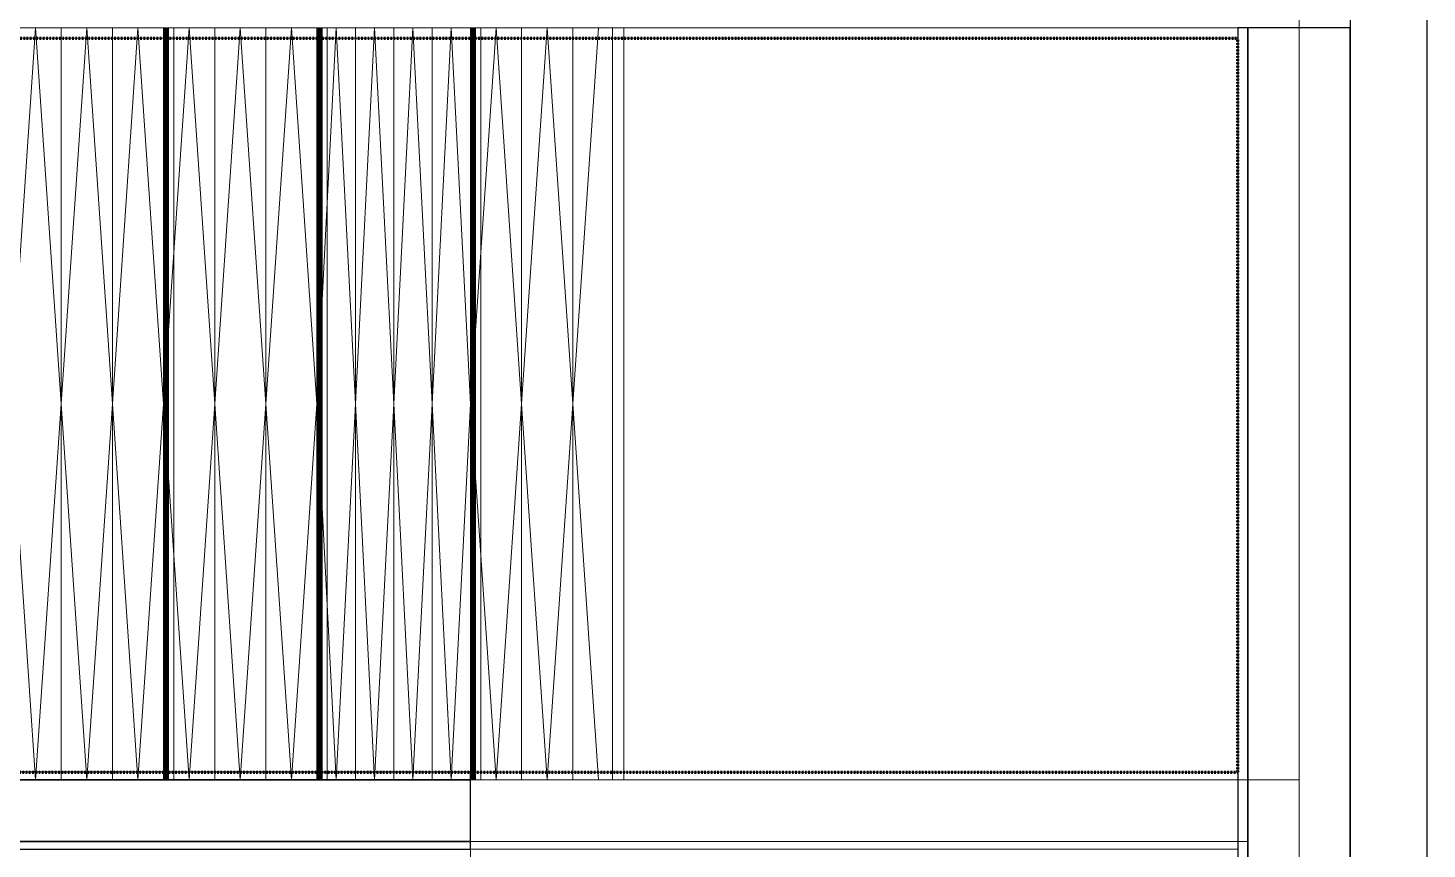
# Model space of a CAD drawing. Header units: millimetres. Extents: x -5300 to 98858, y -5196 to 93886.
# Drawn here: x 55565 to 58300, y 38805 to 40410 of the extents above; entities that cross this region are included whole.
import ezdxf

# ---------------------------------------------------------------- set-up
doc = ezdxf.new("R2010")
doc.units = ezdxf.units.MM
doc.linetypes.add('Штрих', pattern=[6.35, 3.175, -3.175])
doc.linetypes.add('Штрих_2_', pattern=[6.35, 3.175, -3.175])
for name, color, linetype, lineweight, true_color in [('_Разделитель помещений_', 4, 'Штрих', 70, 0x00ffff), ('Лестницы', 7, 'Continuous', 18, 0x7f7f7f), ('Перекрытия', 7, 'Continuous', 18, 0x7f7f7f), ('Стены', 7, 'Continuous', 18, 0x7f7f7f), ('Стены разрез', 7, 'Continuous', 50, 0x7f7f7f)]:
    doc.layers.add(name, color=color, linetype=linetype, lineweight=lineweight, true_color=true_color)

# ---------------------------------------------------------------- blocks, each defined once
blk = doc.blocks.new('ПЕР-003 - ПЕР-003-240210-Подвал')
at = {"layer": 'Перекрытия', "color": 254, "true_color": 0xd4d4d4}
for p, q in [((58150, 36850), (58150, 52650)), ((58150, 52650), (58150, 36850))]:
    blk.add_line(p, q, dxfattribs=at)
blk = doc.blocks.new('СТВ_ЛК-03 94668 - СТВ_ЛК-03 2-243111-Подвал')
at = {"layer": 'Стены', "color": 254, "true_color": 0xd4d4d4}
blk.add_line((58050, 40510), (58050, 36950), dxfattribs=at)
blk = doc.blocks.new('СТВ_ЛК-03 94668 - СТВ_ЛК-03 94668-243108-Подвал')
at = {"layer": 'Стены', "color": 254, "true_color": 0xd4d4d4}
for p, q in [((57930, 40410), (57930, 40410)), ((57950, 40410), (57930, 40410)), ((57930, 40410), (57930, 38940)), ((57930, 40410), (57930, 40410)), ((57950, 40410), (57950, 40410)), ((57950, 38940), (57950, 40410)), ((57950, 40410), (57950, 40410)), ((57950, 40410), (57950, 40410)), ((58150, 40410), (58150, 40410)), ((57930, 38940), (57950, 38940)), ((57930, 38940), (57930, 38940)), ((57950, 38940), (57950, 38940)), ((57930, 38820), (57930, 37070)), ((57950, 38820), (57930, 38820)), ((57930, 38820), (57930, 38820)), ((57950, 37070), (57950, 38820)), ((57950, 38820), (57950, 38820))]:
    blk.add_line(p, q, dxfattribs=at)
at = {"layer": 'Стены разрез', "color": 254, "lineweight": 25, "true_color": 0xd4d4d4}
for p, q in [((58150, 40630), (58150, 36850)), ((58300, 36850), (58300, 40630)), ((57950, 40410), (57930, 40410)), ((57930, 40410), (57930, 37070)), ((57950, 37070), (57950, 40410)), ((58150, 40410), (57950, 40410)), ((57950, 40410), (57950, 37050)), ((58150, 37050), (58150, 40410))]:
    blk.add_line(p, q, dxfattribs=at)
blk.add_blockref('СТВ_ЛК-03 94668 - СТВ_ЛК-03 2-243111-Подвал', (0, 0))
blk = doc.blocks.new('СТВ_ЛК-02 - СТВ_ЛК-02-243166-Подвал')
at = {"layer": 'Стены', "color": 254, "true_color": 0xd4d4d4}
for p, q in [((58150, 40610), (58150, 40410)), ((58150, 40410), (58150, 40610)), ((58150, 40410), (58150, 40610)), ((50510, 40410), (58150, 40410)), ((50510, 40410), (58150, 40410)), ((58150, 40410), (50510, 40410)), ((50710, 40410), (57930, 40410)), ((57930, 40410), (50710, 40410)), ((57930, 40410), (50710, 40410)), ((57930, 40410), (56730, 40410)), ((56730, 40410), (56730, 40390)), ((56730, 40390), (56730, 40410)), ((56730, 40410), (56730, 40410)), ((56730, 40410), (56730, 40390)), ((56730, 40390), (56730, 40410)), ((56730, 40410), (57930, 40410)), ((57930, 40410), (56730, 40410)), ((56730, 40410), (56730, 40410)), ((56730, 40410), (57930, 40410)), ((57930, 40410), (57930, 40410)), ((57930, 40390), (57930, 40410)), ((57930, 40390), (57930, 40410)), ((57930, 40410), (57930, 40390)), ((57930, 40390), (57930, 40410)), ((57930, 40410), (57930, 40410)), ((57930, 40410), (57930, 40390)), ((57930, 40390), (57930, 40410)), ((57930, 40410), (57930, 40390)), ((57930, 40410), (57930, 40410)), ((57930, 40410), (57930, 40410)), ((58150, 40410), (58150, 40410)), ((58150, 40410), (58150, 40410)), ((50710, 40390), (57930, 40390)), ((50710, 40390), (57930, 40390)), ((57930, 40390), (50710, 40390)), ((57930, 40390), (56730, 40390)), ((56730, 40390), (56730, 40390)), ((56730, 40390), (57930, 40390)), ((56730, 40390), (57930, 40390)), ((56730, 40390), (56730, 40390)), ((57930, 40390), (56730, 40390)), ((57930, 40390), (57930, 40390)), ((57930, 40390), (57930, 40390)), ((57930, 40390), (57930, 40390)), ((57930, 40390), (57930, 40390))]:
    blk.add_line(p, q, dxfattribs=at)
blk = doc.blocks.new('СТВ_ЛК-02 - СТВ_ЛК-02-243170-Подвал')
blk.add_blockref('СТВ_ЛК-02 - СТВ_ЛК-02-243166-Подвал', (0, 0))
blk = doc.blocks.new('СТВ_Перегородка_Кирпич_ЛК - СТВ_Перегородка_Кирпич_ЛК 2-245628-Подвал')
at = {"layer": 'Стены', "color": 254, "true_color": 0xd4d4d4}
blk.add_line((56430, 38940), (58050, 38940), dxfattribs=at)
blk = doc.blocks.new('СТВ_Перегородка_Кирпич_ЛК - СТВ_Перегородка_Кирпич_ЛК-245625-Подвал')
at = {"layer": 'Стены', "color": 254, "true_color": 0xd4d4d4}
for p, q in [((57930, 38955), (56430, 38955)), ((56430, 38955), (56430, 38940)), ((56430, 38940), (56430, 38955)), ((56430, 38955), (57930, 38955)), ((56430, 38955), (56430, 38955)), ((57930, 38940), (57930, 38955)), ((57930, 38955), (57930, 38940)), ((57930, 38955), (57930, 38955)), ((57950, 38940), (56430, 38940)), ((56430, 38940), (56430, 38820)), ((56430, 38820), (56430, 38940)), ((56430, 38940), (57950, 38940)), ((56430, 38940), (56430, 38940)), ((56430, 38940), (57930, 38940)), ((57930, 38940), (56430, 38940)), ((56430, 38940), (56430, 38940)), ((57930, 38940), (57930, 38940)), ((57950, 38820), (57950, 38940)), ((57950, 38940), (57950, 38820)), ((57950, 38940), (57950, 38940)), ((57930, 38820), (56430, 38820)), ((56430, 38820), (56430, 38805)), ((56430, 38805), (56430, 38820)), ((56430, 38820), (57930, 38820)), ((56430, 38820), (56430, 38820)), ((56430, 38820), (57950, 38820)), ((57950, 38820), (56430, 38820)), ((56430, 38820), (56430, 38820)), ((57930, 38805), (57930, 38820)), ((57930, 38820), (57930, 38805)), ((57930, 38820), (57930, 38820)), ((57950, 38820), (57950, 38820)), ((56430, 38805), (57930, 38805)), ((57930, 38805), (56430, 38805)), ((56430, 38805), (56430, 38805)), ((57930, 38805), (57930, 38805))]:
    blk.add_line(p, q, dxfattribs=at)
blk.add_blockref('СТВ_Перегородка_Кирпич_ЛК - СТВ_Перегородка_Кирпич_ЛК 2-245628-Подвал', (0, 0))
blk = doc.blocks.new('СТВ_Перегородка_Кирпич_ЛК 131368 - СТВ_Перегородка_Кирпич_ЛК 2-245658-Подвал')
at = {"layer": 'Стены', "color": 254, "true_color": 0xd4d4d4}
blk.add_line((52830, 38940), (56430, 38940), dxfattribs=at)
blk = doc.blocks.new('СТВ_Перегородка_Кирпич_ЛК 131368 - СТВ_Перегородка_Кирпич_ЛК 131368-245655-Подвал')
at = {"layer": 'Стены', "color": 254, "true_color": 0xd4d4d4}
for p, q in [((56430, 38955), (56430, 38955)), ((56430, 38940), (56430, 38940)), ((56430, 38940), (56430, 38940)), ((56430, 38820), (56430, 38820)), ((56430, 38820), (56430, 38820)), ((56430, 38805), (56430, 38805))]:
    blk.add_line(p, q, dxfattribs=at)
at = {"layer": 'Стены разрез', "color": 254, "lineweight": 25, "true_color": 0xd4d4d4}
for p, q in [((56430, 38955), (52830, 38955)), ((56430, 38940), (56430, 38955)), ((56430, 38940), (52830, 38940)), ((52830, 38940), (56430, 38940)), ((56430, 38820), (56430, 38940)), ((56430, 38820), (52830, 38820)), ((52830, 38820), (56430, 38820)), ((56430, 38805), (56430, 38820)), ((52830, 38805), (56430, 38805))]:
    blk.add_line(p, q, dxfattribs=at)
blk.add_blockref('СТВ_Перегородка_Кирпич_ЛК 131368 - СТВ_Перегородка_Кирпич_ЛК 2-245658-Подвал', (0, 0))
blk = doc.blocks.new('ПЕР-002 232025 - ПЕР-002-249090-Подвал')
at = {"layer": 'Перекрытия', "color": 254, "true_color": 0xd4d4d4}
for p, q in [((56730, 40410), (56730, 38940)), ((56730, 38940), (56730, 40410)), ((56730, 40410), (56730, 40410)), ((56730, 38940), (56730, 40410)), ((56730, 40410), (57950, 40410)), ((57950, 40410), (56730, 40410)), ((56730, 40410), (56730, 38940)), ((57950, 40410), (56730, 40410)), ((56730, 40410), (56730, 40410)), ((56730, 40410), (57950, 40410)), ((56730, 40410), (56730, 38940)), ((56730, 38940), (56730, 40410)), ((56730, 40410), (56730, 40410)), ((56730, 40410), (57950, 40410)), ((56730, 38940), (56730, 40410)), ((56730, 40410), (57950, 40410)), ((56730, 38940), (56730, 40410)), ((57950, 40410), (56730, 40410)), ((56730, 40410), (56730, 40410)), ((56730, 40410), (57950, 40410)), ((57950, 40410), (57950, 37050)), ((57950, 37050), (57950, 40410)), ((57950, 40410), (57950, 40410)), ((57950, 37050), (57950, 40410)), ((57950, 40410), (57950, 40410)), ((57950, 40410), (57950, 37050)), ((57950, 40410), (57950, 37050)), ((57950, 40410), (57950, 37050)), ((57950, 40410), (57950, 40410)), ((57950, 37050), (57950, 40410)), ((57950, 40410), (57950, 40410)), ((57950, 40410), (57950, 37050)), ((56430, 37050), (56430, 38940)), ((56430, 38940), (56730, 38940)), ((56730, 38940), (56430, 38940)), ((56430, 38940), (56430, 38940)), ((56430, 38940), (56730, 38940)), ((56730, 38940), (56430, 38940)), ((56430, 38940), (56430, 37050)), ((56430, 38940), (56430, 37050)), ((56430, 37050), (56430, 38940)), ((56430, 38940), (56430, 38940)), ((56430, 37050), (56430, 38940)), ((56430, 38940), (56730, 38940)), ((56730, 38940), (56430, 38940)), ((56430, 38940), (56430, 38940)), ((56430, 38940), (56730, 38940)), ((56430, 37050), (56430, 38940)), ((56430, 38940), (56730, 38940)), ((56430, 38940), (56430, 37050)), ((56430, 37050), (56430, 38940)), ((56430, 38940), (56430, 38940)), ((56730, 38940), (56730, 38940)), ((56730, 38940), (56730, 38940)), ((56730, 38940), (56730, 38940)), ((56730, 38940), (56730, 38940)), ((57950, 37050), (56430, 37050)), ((56430, 37050), (57950, 37050)), ((56430, 37050), (57950, 37050)), ((57950, 37050), (56430, 37050)), ((56430, 37050), (56430, 37050)), ((56430, 37050), (56430, 37050)), ((56730, 37050), (56430, 37050)), ((56730, 37050), (56430, 37050)), ((56430, 37050), (56730, 37050)), ((56730, 37050), (56430, 37050)), ((56430, 37050), (56430, 37050)), ((56430, 37050), (56430, 37050)), ((57950, 37050), (56730, 37050)), ((57950, 37050), (56730, 37050)), ((56730, 37050), (57950, 37050)), ((57950, 37050), (56730, 37050)), ((56730, 37050), (56730, 37050)), ((56730, 37050), (56730, 37050)), ((57950, 37050), (57950, 37050)), ((57950, 37050), (57950, 37050)), ((57950, 37050), (57950, 37050)), ((57950, 37050), (57950, 37050))]:
    blk.add_line(p, q, dxfattribs=at)
blk = doc.blocks.new('ПЕР-002 232025 - ПЕР-002 232025-249094-Подвал')
blk.add_blockref('ПЕР-002 232025 - ПЕР-002-249090-Подвал', (0, 0))
blk = doc.blocks.new('ЛК1-Лм1 235684 - ЛК1-Лм1-249097-Подвал')
at = {"layer": 'Лестницы', "color": 254, "true_color": 0xd4d4d4}
for p, q in [((55580, 40410), (55530, 40410)), ((55530, 40410), (55580, 40410)), ((55580, 40410), (55530, 39675)), ((55530, 39675), (55580, 40410)), ((55530, 40410), (55850, 40410)), ((55850, 40410), (55530, 40410)), ((55540, 40410), (55850, 40410)), ((55850, 40410), (55540, 40410)), ((55550, 40410), (55850, 40410)), ((55850, 40410), (55550, 40410)), ((55630, 40410), (55580, 40410)), ((55630, 39675), (55580, 40410)), ((55580, 40410), (55630, 40410)), ((55580, 40410), (55630, 39675)), ((55680, 40410), (55630, 40410)), ((55630, 39675), (55630, 40410)), ((55630, 40410), (55680, 40410)), ((55680, 40410), (55630, 39675)), ((55630, 40410), (55630, 39675)), ((55630, 39675), (55680, 40410)), ((55730, 40410), (55680, 40410)), ((55730, 39675), (55680, 40410)), ((55680, 40410), (55730, 40410)), ((55680, 40410), (55730, 39675)), ((55780, 40410), (55730, 40410)), ((55730, 39675), (55730, 40410)), ((55730, 40410), (55780, 40410)), ((55780, 40410), (55730, 39675)), ((55730, 40410), (55730, 39675)), ((55730, 39675), (55780, 40410)), ((55830, 40410), (55780, 40410)), ((55830, 39675), (55780, 40410)), ((55780, 40410), (55830, 40410)), ((55780, 40410), (55830, 39675)), ((55880, 40410), (55830, 40410)), ((55830, 39675), (55830, 40410)), ((55830, 40410), (55880, 40410)), ((55880, 40410), (55830, 39675)), ((55830, 40410), (55830, 39675)), ((55830, 39675), (55880, 40410)), ((55830, 40410), (55830, 38940)), ((55850, 40410), (55830, 40410)), ((55830, 40410), (55830, 38940)), ((55830, 38940), (55830, 40410)), ((55830, 40410), (55830, 40410)), ((55830, 40410), (55850, 40410)), ((55850, 40410), (55830, 40410)), ((55830, 40410), (55830, 40410)), ((55830, 38940), (55830, 40410)), ((55830, 40410), (55850, 40410)), ((55830, 40410), (56150, 40410)), ((55830, 38940), (55830, 40410)), ((56150, 40410), (55830, 40410)), ((55830, 40410), (55830, 40410)), ((55830, 40410), (55830.2, 40410)), ((55830, 40410), (55830, 38940)), ((55830.2, 40410), (55830, 40410)), ((55830, 40410), (55830, 40410)), ((55830, 40410), (55830, 38940)), ((55830, 38940), (55830, 40410)), ((55830.2, 40410), (55830.6, 40410)), ((55830.2, 40410), (55830.2, 38940)), ((55830.6, 40410), (55830.2, 40410)), ((55830.2, 38940), (55830.2, 40410)), ((55830.6, 40410), (55831.3, 40410)), ((55830.6, 40410), (55830.6, 38940)), ((55831.3, 40410), (55830.6, 40410)), ((55830.6, 38940), (55830.6, 40410)), ((55831.3, 40410), (55832.3, 40410)), ((55831.3, 40410), (55831.3, 38940)), ((55832.3, 40410), (55831.3, 40410)), ((55831.3, 38940), (55831.3, 40410)), ((55832.3, 40410), (55833.6, 40410)), ((55832.3, 40410), (55832.3, 38940)), ((55833.6, 40410), (55832.3, 40410)), ((55832.3, 38940), (55832.3, 40410)), ((55833.6, 40410), (55835, 40410)), ((55833.6, 40410), (55833.6, 38940)), ((55835, 40410), (55833.6, 40410)), ((55833.6, 38940), (55833.6, 40410)), ((55835, 40410), (55836.6, 40410)), ((55835, 40410), (55835, 38940)), ((55836.6, 40410), (55835, 40410)), ((55835, 38940), (55835, 40410)), ((55836.6, 40410), (55838.3, 40410)), ((55836.6, 40410), (55836.6, 38940)), ((55838.3, 40410), (55836.6, 40410)), ((55836.6, 38940), (55836.6, 40410)), ((55838.3, 40410), (55840, 40410)), ((55838.3, 40410), (55838.3, 38940)), ((55840, 40410), (55838.3, 40410)), ((55838.3, 38940), (55838.3, 40410)), ((55840, 40410), (56150, 40410)), ((56150, 40410), (55840, 40410)), ((55840, 40410), (55840, 38940)), ((55840, 38940), (55840, 40410)), ((55850, 40410), (55850, 40410)), ((55850, 40410), (56150, 40410)), ((55850, 38940), (55850, 40410)), ((55850, 38940), (55850, 40410)), ((55850, 40410), (55850, 40410)), ((55850, 40410), (55850, 38940)), ((55850, 40410), (55850, 38940)), ((56150, 40410), (55850, 40410)), ((55850, 38940), (55850, 40410)), ((55850, 40410), (55850, 38940)), ((55850, 38940), (55850, 40410)), ((55850, 40410), (55850, 40410)), ((55850, 40410), (55850, 40410)), ((55850, 40410), (55850, 38940)), ((55850, 38940), (55850, 40410)), ((55850, 40410), (55850, 40410)), ((55850, 40410), (55850, 38940)), ((55850, 40410), (55850, 38940)), ((55850, 40410), (55850, 40410)), ((55850, 38940), (55850, 40410)), ((55930, 40410), (55880, 40410)), ((55930, 39675), (55880, 40410)), ((55880, 40410), (55930, 40410)), ((55880, 40410), (55930, 39675)), ((55980, 40410), (55930, 40410)), ((55930, 39675), (55930, 40410)), ((55930, 40410), (55980, 40410)), ((55980, 40410), (55930, 39675)), ((55930, 40410), (55930, 39675)), ((55930, 39675), (55980, 40410)), ((56030, 40410), (55980, 40410)), ((56030, 39675), (55980, 40410)), ((55980, 40410), (56030, 40410)), ((55980, 40410), (56030, 39675)), ((56080, 40410), (56030, 40410)), ((56030, 39675), (56030, 40410)), ((56030, 40410), (56080, 40410)), ((56080, 40410), (56030, 39675)), ((56030, 40410), (56030, 39675)), ((56030, 39675), (56080, 40410)), ((56130, 40410), (56080, 40410)), ((56130, 39675), (56080, 40410)), ((56080, 40410), (56130, 40410)), ((56080, 40410), (56130, 39675)), ((56167.5, 40410), (56130, 40410)), ((56130, 39675), (56130, 40410)), ((56130, 40410), (56167.5, 40410)), ((56167.5, 40410), (56130, 39675)), ((56130, 40410), (56130, 39675)), ((56130, 39675), (56167.5, 40410)), ((56130, 40410), (56130, 38940)), ((56150, 40410), (56130, 40410)), ((56130, 40410), (56130, 38940)), ((56130, 38940), (56130, 40410)), ((56130, 40410), (56130, 40410)), ((56130, 40410), (56150, 40410)), ((56150, 40410), (56130, 40410)), ((56130, 40410), (56130, 40410)), ((56130, 38940), (56130, 40410)), ((56130, 40410), (56150, 40410)), ((56130, 40410), (56450, 40410)), ((56130, 38940), (56130, 40410)), ((56450, 40410), (56130, 40410)), ((56130, 40410), (56130, 40410)), ((56130, 40410), (56130.2, 40410)), ((56130, 40410), (56130, 38940)), ((56130.2, 40410), (56130, 40410)), ((56130, 40410), (56130, 40410)), ((56130, 40410), (56130, 38940)), ((56130, 38940), (56130, 40410)), ((56130.2, 40410), (56130.6, 40410)), ((56130.2, 40410), (56130.2, 38940)), ((56130.6, 40410), (56130.2, 40410)), ((56130.2, 38940), (56130.2, 40410)), ((56130.6, 40410), (56131.3, 40410)), ((56130.6, 40410), (56130.6, 38940)), ((56131.3, 40410), (56130.6, 40410)), ((56130.6, 38940), (56130.6, 40410)), ((56131.3, 40410), (56132.3, 40410)), ((56131.3, 40410), (56131.3, 38940)), ((56132.3, 40410), (56131.3, 40410)), ((56131.3, 38940), (56131.3, 40410)), ((56132.3, 40410), (56133.6, 40410)), ((56132.3, 40410), (56132.3, 38940)), ((56133.6, 40410), (56132.3, 40410)), ((56132.3, 38940), (56132.3, 40410)), ((56133.6, 40410), (56135, 40410)), ((56133.6, 40410), (56133.6, 38940)), ((56135, 40410), (56133.6, 40410)), ((56133.6, 38940), (56133.6, 40410)), ((56135, 40410), (56136.6, 40410)), ((56135, 40410), (56135, 38940)), ((56136.6, 40410), (56135, 40410)), ((56135, 38940), (56135, 40410)), ((56136.6, 40410), (56138.3, 40410)), ((56136.6, 40410), (56136.6, 38940)), ((56138.3, 40410), (56136.6, 40410)), ((56136.6, 38940), (56136.6, 40410)), ((56138.3, 40410), (56140, 40410)), ((56138.3, 40410), (56138.3, 38940)), ((56140, 40410), (56138.3, 40410)), ((56138.3, 38940), (56138.3, 40410)), ((56140, 40410), (56450, 40410)), ((56450, 40410), (56140, 40410)), ((56140, 40410), (56140, 38940)), ((56140, 38940), (56140, 40410)), ((56150, 40410), (56150, 40410)), ((56150, 40410), (56450, 40410)), ((56150, 38940), (56150, 40410)), ((56150, 38940), (56150, 40410)), ((56150, 40410), (56150, 40410)), ((56150, 40410), (56150, 38940)), ((56150, 40410), (56150, 38940)), ((56450, 40410), (56150, 40410)), ((56150, 38940), (56150, 40410)), ((56150, 40410), (56150, 38940)), ((56150, 38940), (56150, 40410)), ((56150, 40410), (56150, 40410)), ((56150, 40410), (56150, 40410)), ((56150, 40410), (56150, 38940)), ((56150, 38940), (56150, 40410)), ((56150, 40410), (56150, 40410)), ((56150, 40410), (56150, 38940)), ((56150, 40410), (56150, 38940)), ((56150, 40410), (56150, 40410)), ((56150, 38940), (56150, 40410)), ((56205, 40410), (56167.5, 40410)), ((56205, 39675), (56167.5, 40410)), ((56167.5, 40410), (56205, 40410)), ((56167.5, 40410), (56205, 39675)), ((56242.5, 40410), (56205, 40410)), ((56205, 39675), (56205, 40410)), ((56205, 40410), (56242.5, 40410)), ((56242.5, 40410), (56205, 39675)), ((56205, 40410), (56205, 39675)), ((56205, 39675), (56242.5, 40410)), ((56280, 40410), (56242.5, 40410)), ((56280, 39675), (56242.5, 40410)), ((56242.5, 40410), (56280, 40410)), ((56242.5, 40410), (56280, 39675)), ((56317.5, 40410), (56280, 40410)), ((56280, 39675), (56280, 40410)), ((56280, 40410), (56317.5, 40410)), ((56317.5, 40410), (56280, 39675)), ((56280, 40410), (56280, 39675)), ((56280, 39675), (56317.5, 40410)), ((56355, 40410), (56317.5, 40410)), ((56355, 39675), (56317.5, 40410)), ((56317.5, 40410), (56355, 40410)), ((56317.5, 40410), (56355, 39675)), ((56392.5, 40410), (56355, 40410)), ((56355, 39675), (56355, 40410)), ((56355, 40410), (56392.5, 40410)), ((56392.5, 40410), (56355, 39675)), ((56355, 40410), (56355, 39675)), ((56355, 39675), (56392.5, 40410)), ((56430, 40410), (56392.5, 40410)), ((56430, 39675), (56392.5, 40410)), ((56392.5, 40410), (56430, 40410)), ((56392.5, 40410), (56430, 39675)), ((56480, 40410), (56430, 40410)), ((56430, 39675), (56430, 40410)), ((56430, 40410), (56480, 40410)), ((56480, 40410), (56430, 39675)), ((56430, 40410), (56430, 39675)), ((56430, 39675), (56480, 40410)), ((56430, 40410), (56430, 38940)), ((56450, 40410), (56430, 40410)), ((56430, 40410), (56430, 38940)), ((56430, 38940), (56430, 40410)), ((56430, 40410), (56430, 40410)), ((56430, 40410), (56450, 40410)), ((56450, 40410), (56430, 40410)), ((56430, 40410), (56430, 40410)), ((56430, 38940), (56430, 40410)), ((56430, 40410), (56450, 40410)), ((56430, 40410), (56730, 40410)), ((56430, 38940), (56430, 40410)), ((56730, 40410), (56430, 40410)), ((56430, 40410), (56430, 40410)), ((56430, 40410), (56430.2, 40410)), ((56430, 40410), (56430, 38940)), ((56430.2, 40410), (56430, 40410)), ((56430, 40410), (56430, 40410)), ((56430, 40410), (56430, 38940)), ((56430, 38940), (56430, 40410)), ((56430.2, 40410), (56430.6, 40410)), ((56430.2, 40410), (56430.2, 38940)), ((56430.6, 40410), (56430.2, 40410)), ((56430.2, 38940), (56430.2, 40410)), ((56430.6, 40410), (56431.3, 40410)), ((56430.6, 40410), (56430.6, 38940)), ((56431.3, 40410), (56430.6, 40410)), ((56430.6, 38940), (56430.6, 40410)), ((56431.3, 40410), (56432.3, 40410)), ((56431.3, 40410), (56431.3, 38940)), ((56432.3, 40410), (56431.3, 40410)), ((56431.3, 38940), (56431.3, 40410)), ((56432.3, 40410), (56433.6, 40410)), ((56432.3, 40410), (56432.3, 38940)), ((56433.6, 40410), (56432.3, 40410)), ((56432.3, 38940), (56432.3, 40410)), ((56433.6, 40410), (56435, 40410)), ((56433.6, 40410), (56433.6, 38940)), ((56435, 40410), (56433.6, 40410)), ((56433.6, 38940), (56433.6, 40410)), ((56435, 40410), (56436.6, 40410)), ((56435, 40410), (56435, 38940)), ((56436.6, 40410), (56435, 40410)), ((56435, 38940), (56435, 40410)), ((56436.6, 40410), (56438.3, 40410)), ((56436.6, 40410), (56436.6, 38940)), ((56438.3, 40410), (56436.6, 40410)), ((56436.6, 38940), (56436.6, 40410)), ((56438.3, 40410), (56440, 40410)), ((56438.3, 40410), (56438.3, 38940)), ((56440, 40410), (56438.3, 40410)), ((56438.3, 38940), (56438.3, 40410)), ((56440, 40410), (56730, 40410)), ((56730, 40410), (56440, 40410)), ((56440, 40410), (56440, 38940)), ((56440, 38940), (56440, 40410)), ((56450, 40410), (56450, 40410)), ((56450, 40410), (56730, 40410)), ((56450, 38940), (56450, 40410)), ((56450, 38940), (56450, 40410)), ((56450, 40410), (56450, 40410)), ((56450, 40410), (56450, 38940)), ((56730, 40410), (56450, 40410)), ((56450, 40410), (56450, 38940)), ((56450, 38940), (56450, 40410)), ((56450, 40410), (56450, 38940)), ((56450, 38940), (56450, 40410)), ((56450, 40410), (56450, 40410)), ((56450, 40410), (56450, 40410)), ((56450, 40410), (56450, 38940)), ((56450, 38940), (56450, 40410)), ((56450, 40410), (56450, 40410)), ((56450, 40410), (56450, 38940)), ((56450, 40410), (56450, 38940)), ((56450, 40410), (56450, 40410)), ((56450, 38940), (56450, 40410)), ((56530, 40410), (56480, 40410)), ((56530, 39675), (56480, 40410)), ((56480, 40410), (56530, 40410)), ((56480, 40410), (56530, 39675)), ((56580, 40410), (56530, 40410)), ((56530, 39675), (56530, 40410)), ((56530, 40410), (56580, 40410)), ((56580, 40410), (56530, 39675)), ((56530, 40410), (56530, 39675)), ((56530, 39675), (56580, 40410)), ((56630, 40410), (56580, 40410)), ((56630, 39675), (56580, 40410)), ((56580, 40410), (56630, 40410)), ((56580, 40410), (56630, 39675)), ((56630, 39675), (56680, 40410)), ((56630, 39675), (56630, 40410)), ((56630, 40410), (56680, 40410)), ((56680, 40410), (56630, 39675)), ((56680, 40410), (56630, 40410)), ((56630, 40410), (56630, 39675)), ((56680, 40410), (56707.8, 40410)), ((56707.8, 40410), (56680, 40410)), ((56707.8, 40410), (56707.8, 38940)), ((56730, 40410), (56707.8, 40410)), ((56707.8, 38940), (56707.8, 40410)), ((56707.8, 40410), (56730, 40410)), ((56730, 40410), (56730, 40410)), ((56730, 40410), (56730, 40410)), ((56730, 40410), (56730, 38940)), ((56730, 38940), (56730, 40410)), ((56730, 38940), (56730, 40410)), ((56730, 40410), (56730, 40410)), ((56730, 40410), (56730, 38940)), ((56730, 40410), (56730, 40410)), ((56730, 40410), (56730, 38940)), ((56730, 38940), (56730, 40410)), ((56730, 38940), (56730, 40410)), ((56730, 40410), (56730, 40410)), ((56730, 40410), (56730, 38940)), ((56730, 40410), (56730, 38940)), ((56730, 40410), (56730, 40410)), ((56730, 38940), (56730, 40410)), ((55530, 39675), (55580, 38940)), ((55580, 38940), (55530, 39675)), ((55580, 38940), (55630, 39675)), ((55630, 39675), (55580, 38940)), ((55630, 39675), (55630, 38940)), ((55630, 39675), (55680, 38940)), ((55630, 38940), (55630, 39675)), ((55680, 38940), (55630, 39675)), ((55680, 38940), (55730, 39675)), ((55730, 39675), (55680, 38940)), ((55730, 39675), (55730, 38940)), ((55730, 39675), (55780, 38940)), ((55730, 38940), (55730, 39675)), ((55780, 38940), (55730, 39675)), ((55780, 38940), (55830, 39675)), ((55830, 39675), (55780, 38940)), ((55830, 39675), (55830, 38940)), ((55830, 39675), (55880, 38940)), ((55830, 38940), (55830, 39675)), ((55880, 38940), (55830, 39675)), ((55880, 38940), (55930, 39675)), ((55930, 39675), (55880, 38940)), ((55930, 39675), (55930, 38940)), ((55930, 39675), (55980, 38940)), ((55930, 38940), (55930, 39675)), ((55980, 38940), (55930, 39675)), ((55980, 38940), (56030, 39675)), ((56030, 39675), (55980, 38940)), ((56030, 39675), (56030, 38940)), ((56030, 39675), (56080, 38940)), ((56030, 38940), (56030, 39675)), ((56080, 38940), (56030, 39675)), ((56080, 38940), (56130, 39675)), ((56130, 39675), (56080, 38940)), ((56130, 39675), (56130, 38940)), ((56130, 39675), (56167.5, 38940)), ((56130, 38940), (56130, 39675)), ((56167.5, 38940), (56130, 39675)), ((56167.5, 38940), (56205, 39675)), ((56205, 39675), (56167.5, 38940)), ((56205, 39675), (56205, 38940)), ((56205, 39675), (56242.5, 38940)), ((56205, 38940), (56205, 39675)), ((56242.5, 38940), (56205, 39675)), ((56242.5, 38940), (56280, 39675)), ((56280, 39675), (56242.5, 38940)), ((56280, 39675), (56280, 38940)), ((56280, 39675), (56317.5, 38940)), ((56280, 38940), (56280, 39675)), ((56317.5, 38940), (56280, 39675)), ((56317.5, 38940), (56355, 39675)), ((56355, 39675), (56317.5, 38940)), ((56355, 39675), (56355, 38940)), ((56355, 39675), (56392.5, 38940)), ((56355, 38940), (56355, 39675)), ((56392.5, 38940), (56355, 39675)), ((56392.5, 38940), (56430, 39675)), ((56430, 39675), (56392.5, 38940)), ((56430, 39675), (56430, 38940)), ((56430, 39675), (56480, 38940)), ((56430, 38940), (56430, 39675)), ((56480, 38940), (56430, 39675)), ((56480, 38940), (56530, 39675)), ((56530, 39675), (56480, 38940)), ((56530, 39675), (56530, 38940)), ((56530, 39675), (56580, 38940)), ((56530, 38940), (56530, 39675)), ((56580, 38940), (56530, 39675)), ((56580, 38940), (56630, 39675)), ((56630, 39675), (56580, 38940)), ((56680, 38940), (56630, 39675)), ((56630, 39675), (56680, 38940)), ((56630, 38940), (56630, 39675)), ((56630, 39675), (56630, 38940)), ((55530, 38940), (55580, 38940)), ((55580, 38940), (55530, 38940)), ((55530, 38940), (55850, 38940)), ((55850, 38940), (55530, 38940)), ((55850, 38940), (55540, 38940)), ((55540, 38940), (55850, 38940)), ((55850, 38940), (55550, 38940)), ((55550, 38940), (55850, 38940)), ((55580, 38940), (55630, 38940)), ((55630, 38940), (55580, 38940)), ((55630, 38940), (55680, 38940)), ((55680, 38940), (55630, 38940)), ((55680, 38940), (55730, 38940)), ((55730, 38940), (55680, 38940)), ((55730, 38940), (55780, 38940)), ((55780, 38940), (55730, 38940)), ((55780, 38940), (55830, 38940)), ((55830, 38940), (55780, 38940)), ((55830, 38940), (55880, 38940)), ((55880, 38940), (55830, 38940)), ((55830, 38940), (55850, 38940)), ((55830, 38940), (55830, 38940)), ((55830, 38940), (55830, 38940)), ((55830, 38940), (55850, 38940)), ((55850, 38940), (55830, 38940)), ((55850, 38940), (55830, 38940)), ((55830.2, 38940), (55830, 38940)), ((55830, 38940), (55830, 38940)), ((55830, 38940), (56150, 38940)), ((56150, 38940), (55830, 38940)), ((55830, 38940), (55830.2, 38940)), ((55830, 38940), (55830, 38940)), ((55830.6, 38940), (55830.2, 38940)), ((55830.2, 38940), (55830.6, 38940)), ((55831.3, 38940), (55830.6, 38940)), ((55830.6, 38940), (55831.3, 38940)), ((55832.3, 38940), (55831.3, 38940)), ((55831.3, 38940), (55832.3, 38940)), ((55833.6, 38940), (55832.3, 38940)), ((55832.3, 38940), (55833.6, 38940)), ((55835, 38940), (55833.6, 38940)), ((55833.6, 38940), (55835, 38940)), ((55836.6, 38940), (55835, 38940)), ((55835, 38940), (55836.6, 38940)), ((55838.3, 38940), (55836.6, 38940)), ((55836.6, 38940), (55838.3, 38940)), ((55840, 38940), (55838.3, 38940)), ((55838.3, 38940), (55840, 38940)), ((56150, 38940), (55840, 38940)), ((55840, 38940), (56150, 38940)), ((56150, 38940), (55850, 38940)), ((55850, 38940), (55850, 38940)), ((55850, 38940), (55850, 38940)), ((55850, 38940), (56150, 38940)), ((55850, 38940), (55850, 38940)), ((55850, 38940), (55850, 38940)), ((55850, 38940), (55850, 38940)), ((55850, 38940), (55850, 38940)), ((55880, 38940), (55930, 38940)), ((55930, 38940), (55880, 38940)), ((55930, 38940), (55980, 38940)), ((55980, 38940), (55930, 38940)), ((55980, 38940), (56030, 38940)), ((56030, 38940), (55980, 38940)), ((56030, 38940), (56080, 38940)), ((56080, 38940), (56030, 38940)), ((56080, 38940), (56130, 38940)), ((56130, 38940), (56080, 38940)), ((56130, 38940), (56167.5, 38940)), ((56167.5, 38940), (56130, 38940)), ((56130, 38940), (56150, 38940)), ((56130, 38940), (56130, 38940)), ((56130, 38940), (56130, 38940)), ((56130, 38940), (56150, 38940)), ((56150, 38940), (56130, 38940)), ((56150, 38940), (56130, 38940)), ((56130.2, 38940), (56130, 38940)), ((56130, 38940), (56130, 38940)), ((56130, 38940), (56450, 38940)), ((56450, 38940), (56130, 38940)), ((56130, 38940), (56130.2, 38940)), ((56130, 38940), (56130, 38940)), ((56130.6, 38940), (56130.2, 38940)), ((56130.2, 38940), (56130.6, 38940)), ((56131.3, 38940), (56130.6, 38940)), ((56130.6, 38940), (56131.3, 38940)), ((56132.3, 38940), (56131.3, 38940)), ((56131.3, 38940), (56132.3, 38940)), ((56133.6, 38940), (56132.3, 38940)), ((56132.3, 38940), (56133.6, 38940)), ((56135, 38940), (56133.6, 38940)), ((56133.6, 38940), (56135, 38940)), ((56136.6, 38940), (56135, 38940)), ((56135, 38940), (56136.6, 38940)), ((56138.3, 38940), (56136.6, 38940)), ((56136.6, 38940), (56138.3, 38940)), ((56140, 38940), (56138.3, 38940)), ((56138.3, 38940), (56140, 38940)), ((56450, 38940), (56140, 38940)), ((56140, 38940), (56450, 38940)), ((56450, 38940), (56150, 38940)), ((56150, 38940), (56150, 38940)), ((56150, 38940), (56150, 38940)), ((56150, 38940), (56450, 38940)), ((56150, 38940), (56150, 38940)), ((56150, 38940), (56150, 38940)), ((56150, 38940), (56150, 38940)), ((56150, 38940), (56150, 38940)), ((56167.5, 38940), (56205, 38940)), ((56205, 38940), (56167.5, 38940)), ((56205, 38940), (56242.5, 38940)), ((56242.5, 38940), (56205, 38940)), ((56242.5, 38940), (56280, 38940)), ((56280, 38940), (56242.5, 38940)), ((56280, 38940), (56317.5, 38940)), ((56317.5, 38940), (56280, 38940)), ((56317.5, 38940), (56355, 38940)), ((56355, 38940), (56317.5, 38940)), ((56355, 38940), (56392.5, 38940)), ((56392.5, 38940), (56355, 38940)), ((56392.5, 38940), (56430, 38940)), ((56430, 38940), (56392.5, 38940)), ((56430, 38940), (56480, 38940)), ((56480, 38940), (56430, 38940)), ((56430, 38940), (56450, 38940)), ((56430, 38940), (56430, 38940)), ((56430, 38940), (56430, 38940)), ((56430, 38940), (56450, 38940)), ((56450, 38940), (56430, 38940)), ((56450, 38940), (56430, 38940)), ((56430.2, 38940), (56430, 38940)), ((56430, 38940), (56430, 38940)), ((56430, 38940), (56730, 38940)), ((56730, 38940), (56430, 38940)), ((56430, 38940), (56430.2, 38940)), ((56430, 38940), (56430, 38940)), ((56430.6, 38940), (56430.2, 38940)), ((56430.2, 38940), (56430.6, 38940)), ((56431.3, 38940), (56430.6, 38940)), ((56430.6, 38940), (56431.3, 38940)), ((56432.3, 38940), (56431.3, 38940)), ((56431.3, 38940), (56432.3, 38940)), ((56433.6, 38940), (56432.3, 38940)), ((56432.3, 38940), (56433.6, 38940)), ((56435, 38940), (56433.6, 38940)), ((56433.6, 38940), (56435, 38940)), ((56436.6, 38940), (56435, 38940)), ((56435, 38940), (56436.6, 38940)), ((56438.3, 38940), (56436.6, 38940)), ((56436.6, 38940), (56438.3, 38940)), ((56440, 38940), (56438.3, 38940)), ((56438.3, 38940), (56440, 38940)), ((56730, 38940), (56440, 38940)), ((56440, 38940), (56730, 38940)), ((56730, 38940), (56450, 38940)), ((56450, 38940), (56450, 38940)), ((56450, 38940), (56450, 38940)), ((56450, 38940), (56730, 38940)), ((56450, 38940), (56450, 38940)), ((56450, 38940), (56450, 38940)), ((56450, 38940), (56450, 38940)), ((56450, 38940), (56450, 38940)), ((56480, 38940), (56530, 38940)), ((56530, 38940), (56480, 38940)), ((56530, 38940), (56580, 38940)), ((56580, 38940), (56530, 38940)), ((56580, 38940), (56630, 38940)), ((56630, 38940), (56580, 38940)), ((56630, 38940), (56680, 38940)), ((56680, 38940), (56630, 38940)), ((56707.8, 38940), (56680, 38940)), ((56680, 38940), (56707.8, 38940)), ((56730, 38940), (56707.8, 38940)), ((56707.8, 38940), (56730, 38940)), ((56730, 38940), (56730, 38940)), ((56730, 38940), (56730, 38940)), ((56730, 38940), (56730, 38940)), ((56730, 38940), (56730, 38940)), ((56730, 38940), (56730, 38940)), ((56730, 38940), (56730, 38940))]:
    blk.add_line(p, q, dxfattribs=at)
blk = doc.blocks.new('ЛК1-Лм1 235684 - ЛК1-Лм1 235684-249101-Подвал')
blk.add_blockref('ЛК1-Лм1 235684 - ЛК1-Лм1-249097-Подвал', (0, 0))

msp = doc.modelspace()

# ---------------------------------------------------------------- linework, layer by layer
at = {"layer": '_Разделитель помещений_', "color": 131, "linetype": 'Штрих_2_', "true_color": 0xaaffff}
for p, q in [((50730, 40390), (57930, 40390)), ((57930, 38955), (57930, 40390)), ((52830, 38955), (56430, 38955)), ((56430, 38955), (57930, 38955))]:
    msp.add_line(p, q, dxfattribs=at)
at = {"layer": 'Перекрытия', "color": 254, "true_color": 0xd4d4d4}
for p, q in [((58150, 52650), (58150, 36850)), ((58150, 36850), (58150, 52650))]:
    msp.add_line(p, q, dxfattribs=at)

# ---------------------------------------------------------------- block references
at = {"layer": 'Лестницы', "color": 254, "true_color": 0xd4d4d4}
msp.add_blockref('ЛК1-Лм1 235684 - ЛК1-Лм1 235684-249101-Подвал', (0, 0), dxfattribs=at)
at = {"layer": 'Перекрытия', "color": 254, "true_color": 0xd4d4d4}
for name in ['ПЕР-003 - ПЕР-003-240210-Подвал', 'ПЕР-002 232025 - ПЕР-002 232025-249094-Подвал']:
    msp.add_blockref(name, (0, 0), dxfattribs=at)
at = {"layer": 'Стены', "color": 254, "true_color": 0xd4d4d4}
for name in ['СТВ_ЛК-02 - СТВ_ЛК-02-243170-Подвал', 'СТВ_ЛК-03 94668 - СТВ_ЛК-03 94668-243108-Подвал', 'СТВ_Перегородка_Кирпич_ЛК 131368 - СТВ_Перегородка_Кирпич_ЛК 131368-245655-Подвал', 'СТВ_Перегородка_Кирпич_ЛК - СТВ_Перегородка_Кирпич_ЛК-245625-Подвал']:
    msp.add_blockref(name, (0, 0), dxfattribs=at)

doc.saveas('drawing.dxf')
